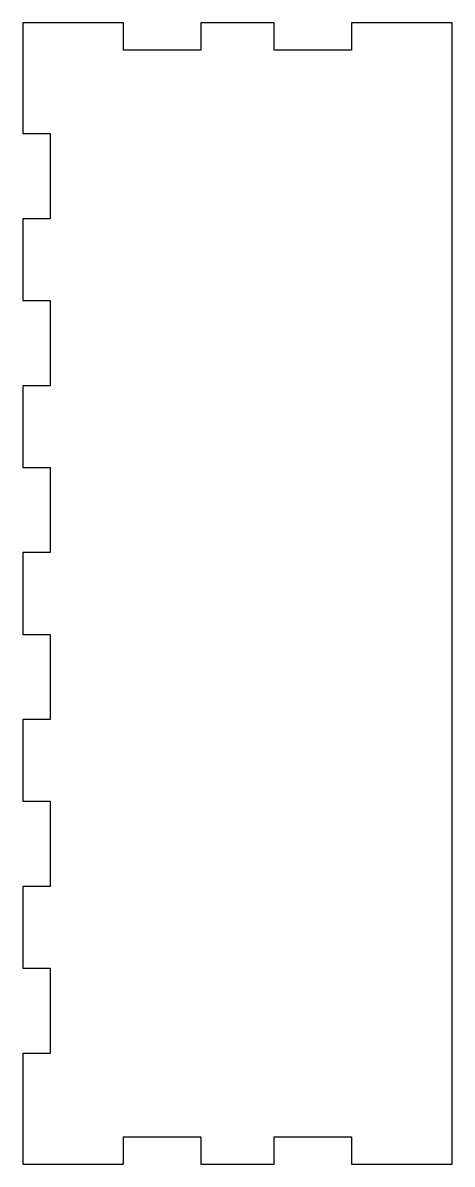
# Model space of a CAD drawing. Header units: metres. Extents: x 170 to 220, y -3 to 130.
import ezdxf

# ---------------------------------------------------------------- set-up
doc = ezdxf.new("R2010")
doc.units = ezdxf.units.M
doc.layers.add('SideB', color=7, linetype='Continuous')

msp = doc.modelspace()

# ---------------------------------------------------------------- linework, layer by layer
at = {"layer": 'SideB'}
msp.add_lwpolyline([(170.19, 129.98), (170.19, 117.05), (173.37, 117.05, -0.75), (173.37, 117.05), (173.37, 107.09, -0.75), (173.37, 107.09), (170.19, 107.09), (170.19, 97.54), (173.37, 97.54, -0.75), (173.37, 97.54), (173.37, 87.58, -0.75), (173.37, 87.58), (170.19, 87.58), (170.19, 78.03), (173.37, 78.03, -0.75), (173.37, 78.03), (173.37, 68.08, -0.75), (173.37, 68.08), (170.19, 68.08), (170.19, 58.52), (173.37, 58.52, -0.75), (173.37, 58.52), (173.37, 48.57, -0.75), (173.37, 48.57), (170.19, 48.57), (170.19, 39.02), (173.37, 39.02, -0.75), (173.37, 39.02), (173.37, 29.06, -0.75), (173.37, 29.06), (170.19, 29.06), (170.19, 19.51), (173.37, 19.51, -0.75), (173.37, 19.51), (173.37, 9.55, -0.75), (173.37, 9.55), (170.19, 9.55), (170.19, -3.38), (170.19, -3.38), (181.97, -3.38), (181.97, -0.2, -0.75), (181.97, -0.2), (190.98, -0.2, -0.75), (190.98, -0.2), (190.98, -3.38), (199.58, -3.38), (199.58, -0.2, -0.75), (199.58, -0.2), (208.59, -0.2, -0.75), (208.59, -0.2), (208.59, -3.38), (220.37, -3.38), (220.37, 129.98), (208.59, 129.98), (208.59, 126.8, -0.75), (208.59, 126.8), (199.58, 126.8, -0.75), (199.58, 126.8), (199.58, 129.98), (190.98, 129.98), (190.98, 126.8, -0.75), (190.98, 126.8), (181.97, 126.8, -0.75), (181.97, 126.8), (181.97, 129.98), (170.19, 129.98)], format="xyb", dxfattribs=at)

doc.saveas('drawing.dxf')
